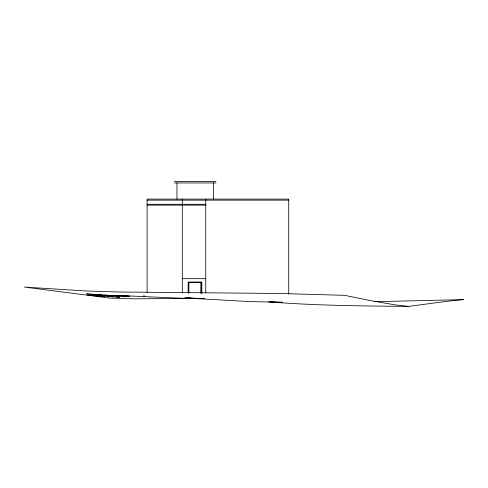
<?xml version="1.0" encoding="UTF-8"?>
<svg xmlns="http://www.w3.org/2000/svg" width="488" height="488" viewBox="0 0 488 488"><rect width="100%" height="100%" fill="white"/><g stroke="black" fill="none" stroke-linecap="round" stroke-linejoin="round"><path stroke-width="0.73" d="M268.369 301.84C315.01 305.561 361.742 306 408.486 306.391C426.847 304.079 445.154 301.212 463.6 299.626L374.247 301.694M195.334 298.412L133.035 298.821L109.91 298.095L24.4 287.072L85.888 290.958L117.632 291.983L279.154 293.471L344.644 295.338L370.002 300.523L395.774 304.969L408.486 306.391M201.819 298.607L196.676 298.406M174.423 181.609L215.958 181.609M174.423 182.945L215.958 182.945M147.101 200.147L288.725 200.147M147.101 204.277L205.747 204.277M147.101 205.131L205.747 205.131M182.292 278.691L205.747 278.691M125.776 295.905L97.362 295.325L129.662 296.234L106.817 295.332L86.492 293.922L102.34 294.898M143.24 295.972L144.759 295.978M185.458 297.918L195.267 298.266M199.037 298.4L204.319 298.589C173.557 298.589 142.886 296.021 112.148 295.502M270.578 301.822L282.491 302.316L249.094 301.572L184.684 297.918M193.779 298.278L188.154 297.808M97.027 295.85L87.907 295.319L119.816 297.161L116.016 296.942M99.302 295.978L104.621 296.283M107.659 296.46L113.741 296.814M103.846 294.99L109.885 295.362M288.725 294.032L288.725 199.104L147.101 199.104L147.101 292.41M213.433 182.945L213.433 199.104M205.747 199.104L205.747 292.812M201.819 293.331L201.819 282.021L188.154 282.021L188.154 293.3M201.148 293.288L201.148 282.65L188.704 282.65L188.704 292.91M201.025 282.65L201.025 293.288M188.819 282.65L188.819 292.91M182.292 199.104L182.292 292.873M176.949 182.945L176.949 199.104"/></g></svg>
